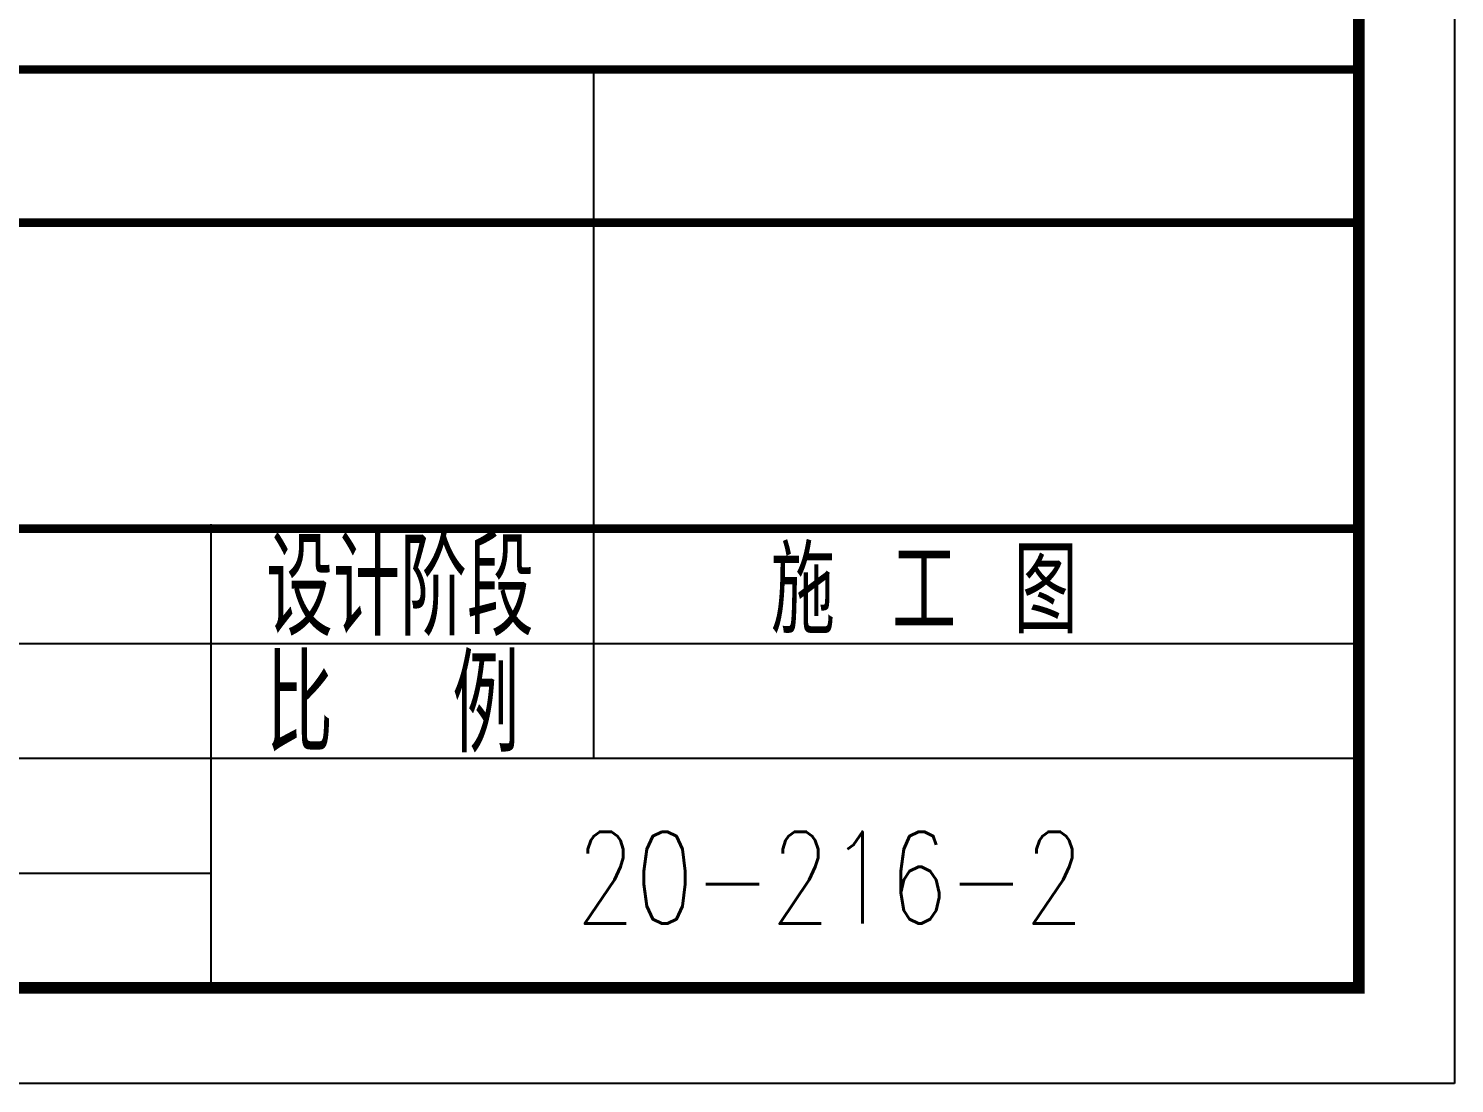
# Model space of a CAD drawing. Extents: x -11639 to -9817, y 3347 to 4292.
# Drawn here: x -9891.3 to -9816.8, y 3512.7 to 3567.8 of the extents above; entities that cross this region are included whole.
import ezdxf
from ezdxf.enums import TextEntityAlignment as Align

# ---------------------------------------------------------------- set-up
doc = ezdxf.new("R2010")
doc.units = 0
doc.header["$LTSCALE"] = 10
doc.header["$MEASUREMENT"] = 0
doc.layers.get('0').update_dxf_attribs({"linetype": 'CONTINUOUS'})
doc.layers.add('1', color=2, linetype='CONTINUOUS')
doc.layers.add('2', color=1, linetype='CONTINUOUS')
doc.styles.add('HZ', font='txt', dxfattribs={"width": 0.75, "bigfont": 'hztxt'})

# ---------------------------------------------------------------- blocks, each defined once
blk = doc.blocks.new('20-216-2')
for p, q in [((-11844.04823, 2302.6203), (-11844.04823, 1942.6203)), ((-12044.04823, 2062.6203), (-12044.04823, 1822.6203)), ((-13244.04823, 2002.6203), (-11444.04823, 2002.6203)), ((-13244.04823, 1942.6203), (-11444.04823, 1942.6203)), ((-13244.04823, 1882.6203), (-12044.04823, 1882.6203))]:
    blk.add_line(p, q)
at = {"color": 7}
for p, q in [((-12044.04823, 2064.90402), (-12044.04823, 1822.6203)), ((-13244.04823, 1822.6203), (-11444.04823, 1822.6203))]:
    blk.add_line(p, q, dxfattribs=at)
blk.add_lwpolyline([(-11444.04823, 1822.6203, 6, 6, 0), (-11444.04823, 2422.6203, 6, 6, 0), (-13244.04823, 2422.6203, 6, 6, 0), (-13244.04823, 1822.6203, 6, 6, 0)], format="xyseb", close=True, dxfattribs=at)
blk.add_lwpolyline([(-11444.04823, 2422.6203), (-11444.04823, 1822.6203)], dxfattribs=at)
blk.add_lwpolyline([(-11444.04823, 2422.6203), (-11444.04823, 1822.6203)], dxfattribs=at)
blk.add_lwpolyline([(-11444.04823, 2422.6203), (-11444.04823, 1822.6203)], dxfattribs=at)
for points in [[(-11444.04823, 2302.6203, 4.5, 4.5, 0), (-12844.04823, 2302.6203, 4.5, 4.5, 0)], [(-11444.04823, 2222.6203, 4.5, 4.5, 0), (-13244.04823, 2222.6203, 4.5, 4.5, 0)], [(-11444.04823, 2062.6203, 4.5, 4.5, 0), (-13244.04823, 2062.6203, 4.5, 4.5, 0)]]:
    blk.add_lwpolyline(points, format="xyseb", dxfattribs=at)
at = {"layer": '1'}
for p, q in [((-11394.04823, 7712.6203), (-11394.04823, 1772.6203)), ((-11394.04823, 1772.6203), (-19804.04823, 1772.6203))]:
    blk.add_line(p, q, dxfattribs=at)
at = {"layer": '1', "color": 1, "const_width": 5}
blk.add_lwpolyline([(-11444.04823, 4692.6203), (-11444.04823, 1822.6203)], dxfattribs=at)
at = {"layer": '1', "const_width": 5}
blk.add_lwpolyline([(-11444.04823, 1822.6203), (-13244.04823, 1822.6203)], dxfattribs=at)
at = {"layer": '2'}
for p, q in [((-11444.04823, 1822.6203), (-11444.04823, 2422.6203)), ((-11444.04823, 1822.6203), (-11444.04823, 2422.6203)), ((-11444.04823, 1822.6203), (-11444.04823, 2322.6203)), ((-13244.04823, 1822.6203), (-11444.04823, 1822.6203)), ((-13244.04823, 1822.6203), (-11444.04823, 1822.6203)), ((-13244.04823, 1822.6203), (-11444.04823, 1822.6203))]:
    blk.add_line(p, q, dxfattribs=at)
at = {"layer": '2', "const_width": 5}
blk.add_lwpolyline([(-11444.04823, 1822.6203), (-15354.04823, 1822.6203)], dxfattribs=at)
at = {"color": 7, "style": 'HZ', "width": 0.7}
for s, p in [('设计阶段', (-12015.18816, 2006.7237)), ('比  例', (-12015.18816, 1945.62949))]:
    blk.add_text(s, height=50, dxfattribs=at).set_placement(p)
at = {"layer": '1', "style": 'HZ', "width": 0.75}
blk.add_text('施 工 图', height=44.7216, dxfattribs=at).set_placement((-11671.20319, 2032.59407), align=Align.MIDDLE)
blk.add_text('20-216-2', height=48, dxfattribs=at).set_placement((-11853.1525, 1856.19777))

msp = doc.modelspace()

# ---------------------------------------------------------------- block references
at = {"layer": '1', "xscale": 0.1, "yscale": 0.1, "zscale": 0.1}
msp.add_blockref('20-216-2', (-8677.35231, 3335.39854), dxfattribs=at)

doc.saveas('drawing.dxf')
